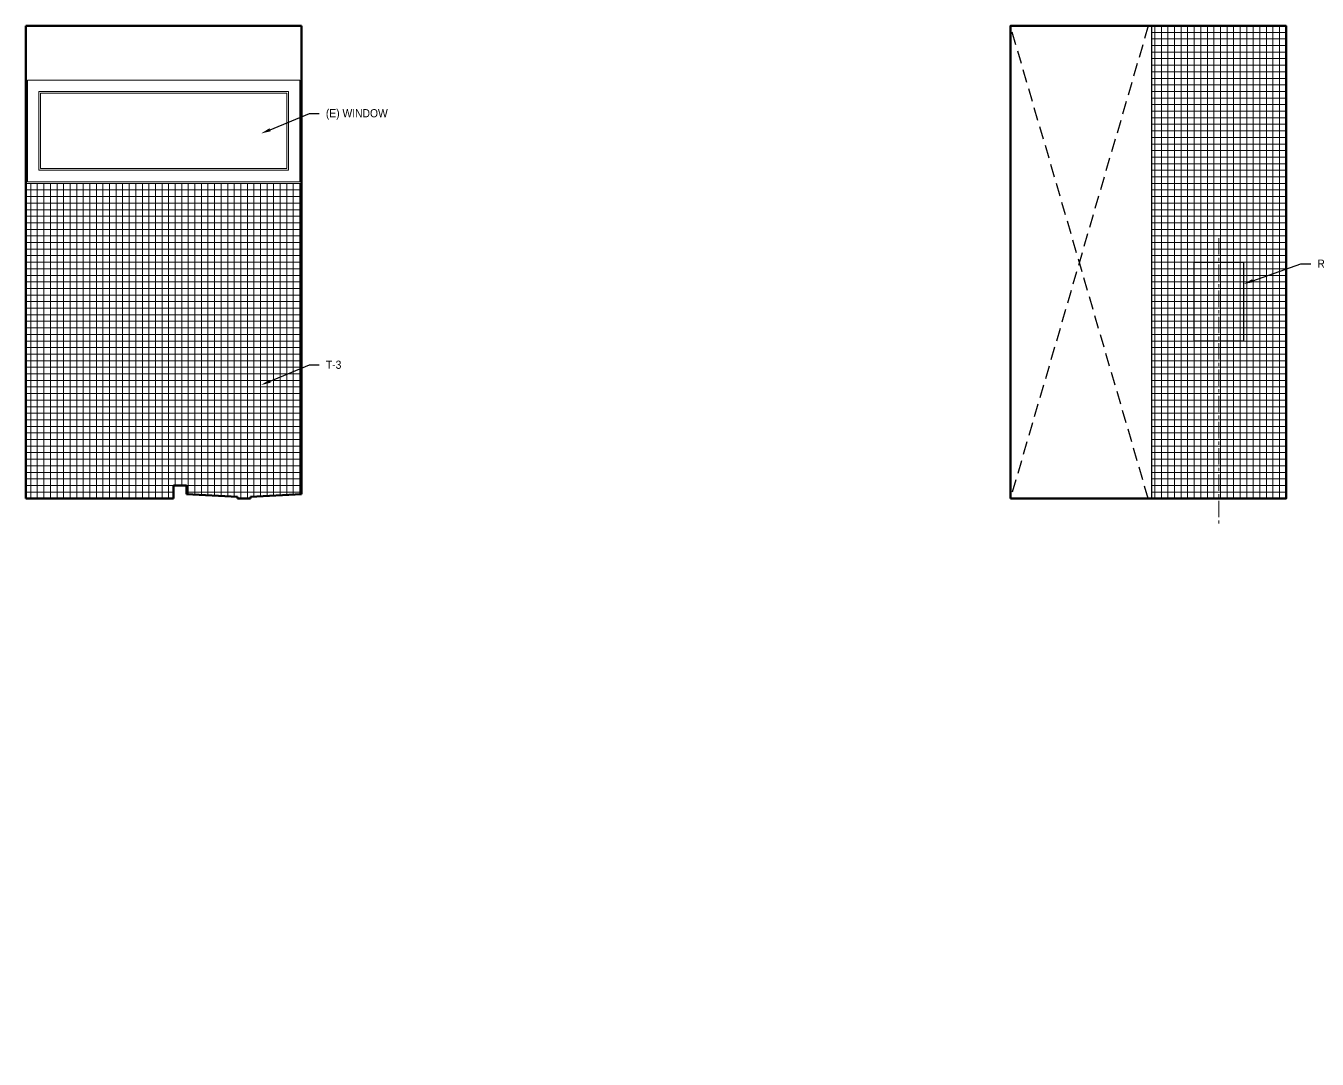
# Model space of a CAD drawing. Header units: inches. Extents: x -3027 to 6920, y -6604 to 320.
# Drawn here: x 640.5 to 1034, y -4370.7 to -4056 of the extents above; entities that cross this region are included whole.
import ezdxf
from ezdxf import colors
from ezdxf.entities.mleader import LeaderData, LeaderLine
from ezdxf.math import Vec2, Vec3

# ---------------------------------------------------------------- set-up
doc = ezdxf.new("R2010")
doc.units = ezdxf.units.IN
doc.header["$LTSCALE"] = 4
doc.header["$MEASUREMENT"] = 0
doc.linetypes.add('CENTER', pattern=[2, 1.25, -0.25, 0.25, -0.25])
doc.linetypes.add('DASHEDX2', pattern=[1.5, 1, -0.5])
for name, color, linetype, lineweight in [('A-ELEV-2', 5, 'CONTINUOUS', 25), ('A-ELEV-3', 8, 'CONTINUOUS', 15), ('A-ELEV-4', 9, 'CONTINUOUS', 9), ('A-ELEV-CUT', 3, 'CONTINUOUS', 50), ('A-ELEV-HTCH', 40, 'CONTINUOUS', 9), ('A-FLOR-OVHD', 7, 'DASHEDX2', 25), ('A-NOTE-CL', 8, 'CENTER', 15), ('A-NOTE-REF', 8, 'CONTINUOUS', 15)]:
    doc.layers.add(name, color=color, linetype=linetype, lineweight=lineweight)
doc.styles.add('ANNOT-SM', font='swisse.ttf', dxfattribs={"width": 0.9, "height": 0.078125})

msp = doc.modelspace()

# ---------------------------------------------------------------- hatches: boundary and pattern name
at = {"layer": 'A-ELEV-4'}
h = msp.add_hatch(dxfattribs=at)
h.set_pattern_fill('ANSI37', color=256, scale=16, angle=45)
h.set_pattern_definition([(90, (1024.5002, -4200), (-2, 4e-16), []), (180, (1024.5002, -4200), (-4e-16, -2), [])])
h.paths.add_polyline_path([(1024.5002, -4056), (983.5002, -4056), (983.5002, -4200), (1024.5002, -4200)])
h = msp.add_hatch(dxfattribs=at)
h.set_pattern_fill('ANSI37', color=256, scale=16, angle=45)
h.paths.add_polyline_path([(685.5002, -4104), (640.5002, -4104), (640.5002, -4200), (685.5002, -4200), (685.5002, -4196), (689.5002, -4196), (689.5002, -4198.66667), (705.0002, -4199.5), (705.0002, -4200), (709.0002, -4200), (709.0002, -4199.5), (724.5002, -4198.66667), (724.5002, -4104)])

# ---------------------------------------------------------------- linework, layer by layer
at = {"layer": 'A-ELEV-2'}
msp.add_line((983.5002, -4056), (983.5002, -4200), dxfattribs=at)
msp.add_lwpolyline([(1011.5002, -4152), (996.5002, -4152), (996.5002, -4128), (1011.5002, -4128)], close=True, dxfattribs=at)
at = {"layer": 'A-ELEV-3'}
for points in [[(724.0002, -4072.5), (641.0002, -4072.5), (641.0002, -4103.5), (724.0002, -4103.5)], [(720.5002, -4076), (644.5002, -4076), (644.5002, -4100), (720.5002, -4100)], [(720.0002, -4076.5), (645.0002, -4076.5), (645.0002, -4099.5), (720.0002, -4099.5)]]:
    msp.add_lwpolyline(points, close=True, dxfattribs=at)
at = {"layer": 'A-ELEV-CUT'}
for p, q in [((640.5002, -4200), (640.5002, -4056)), ((640.5002, -4056), (724.5002, -4056)), ((724.5002, -4198.66667), (724.5002, -4056)), ((689.5002, -4196), (685.5002, -4196)), ((685.5002, -4200), (685.5002, -4196)), ((689.5002, -4198.66667), (689.5002, -4196)), ((685.5002, -4200), (640.5002, -4200)), ((705.0002, -4199.5), (689.5002, -4198.66667)), ((705.0002, -4199.5), (705.0002, -4200)), ((709.0002, -4200), (705.0002, -4200)), ((709.0002, -4199.5), (724.5002, -4198.66667)), ((709.0002, -4199.5), (709.0002, -4200))]:
    msp.add_line(p, q, dxfattribs=at)
msp.add_lwpolyline([(940.5002, -4200), (1024.5002, -4200), (1024.5002, -4056), (940.5002, -4056)], close=True, dxfattribs=at)
at = {"layer": 'A-ELEV-HTCH'}
for p, q in [((640.5002, -4104), (724.5002, -4104)), ((684.0002, -4152), (684.0002, -4152))]:
    msp.add_line(p, q, dxfattribs=at)
at = {"layer": 'A-FLOR-OVHD'}
for p, q in [((982.5002, -4200), (940.5002, -4056)), ((982.5002, -4056), (940.5002, -4200))]:
    msp.add_line(p, q, dxfattribs=at)
at = {"layer": 'A-NOTE-CL'}
msp.add_line((1004.0002, -4120.65), (1004.0002, -4207.575), dxfattribs=at)

# ---------------------------------------------------------------- leaders
at = {"layer": 'A-NOTE-REF'}
ml = msp.add_multileader_mtext('Standard', dxfattribs=at)
ml.set_content('(E) WINDOW', color=256, style='ANNOT-SM')
ml.set_leader_properties()
ml.build(insert=Vec2(0, 0))
ml.multileader.update_dxf_attribs({"dogleg_length": 0.09375, "arrow_head_size": 3, "scale": 32})
ctx = ml.context
ctx.base_point, ctx.scale, ctx.char_height, ctx.arrow_head_size, ctx.plane_origin = Vec3(729.925, -4082.65301), 32, 2.5, 3, Vec3(712.6, -3782.20301)
notes = []
notes.append((ctx, [(0, (1, 1, 0), (726.925, -4082.65301), (1, 0), 3, [(0, [(712.15, -4088.80301)], 0, [])])]))
ctx.mtext.insert, ctx.mtext.width, ctx.mtext.flow_direction = Vec3(731.925, -4081.37005), 14.5289201, 5
ml = msp.add_multileader_mtext('Standard', dxfattribs=at)
ml.set_content('REPLACE (E) MED CABINET', color=256, style='ANNOT-SM')
ml.set_leader_properties()
ml.build(insert=Vec2(0, 0))
ml.multileader.update_dxf_attribs({"dogleg_length": 0.09375, "arrow_head_size": 3, "scale": 32})
ctx = ml.context
ctx.base_point, ctx.scale, ctx.char_height, ctx.arrow_head_size, ctx.plane_origin = Vec3(1032.025, -4128.475), 32, 2.5, 3, Vec3(1014.7, -3828.025)
notes.append((ctx, [(0, (1, 1, 0), (1029.025, -4128.475), (1, 0), 3, [(0, [(1011.5002, -4134.625)], 0, [])])]))
ctx.mtext.insert, ctx.mtext.width, ctx.mtext.flow_direction = Vec3(1034.025, -4127.19204), 14.5289201, 5
ml = msp.add_multileader_mtext('Standard', dxfattribs=at)
ml.set_content('T-3', color=256, style='ANNOT-SM')
ml.set_leader_properties()
ml.build(insert=Vec2(0, 0))
ml.multileader.update_dxf_attribs({"dogleg_length": 0.09375, "arrow_head_size": 3, "scale": 32})
ctx = ml.context
ctx.base_point, ctx.scale, ctx.char_height, ctx.arrow_head_size, ctx.plane_origin = Vec3(729.925, -4159.25), 32, 2.5, 3, Vec3(712.6, -3858.8)
notes.append((ctx, [(0, (1, 1, 0), (726.925, -4159.25), (1, 0), 3, [(0, [(712.15, -4165.4)], 0, [])])]))
ctx.mtext.insert, ctx.mtext.width, ctx.mtext.flow_direction = Vec3(731.925, -4157.96704), 14.5289201, 5
ml = msp.add_multileader_mtext('Standard', dxfattribs=at)
ml.set_content('CONC. BEAM', color=256, style='ANNOT-SM')
ml.set_leader_properties()
ml.build(insert=Vec2(0, 0))
ml.multileader.update_dxf_attribs({"dogleg_length": 0.09375, "arrow_head_size": 3, "scale": 32})
ctx = ml.context
ctx.base_point, ctx.scale, ctx.char_height, ctx.arrow_head_size, ctx.plane_origin = Vec3(1674.62255, -4353.21015), 32, 2.5, 3, Vec3(1715.77798, -4360.83515)
ctx.text_align_type = 2
notes.append((ctx, [(0, (1, 1, 0), (1704.20318, -4353.21015), (-1, 0), 3, [(0, [(1721.59824, -4363)], 0, [])])]))
ctx.mtext.insert, ctx.mtext.width, ctx.mtext.alignment, ctx.mtext.flow_direction = Vec3(1699.20318, -4351.92719), 26.7534729, 3, 5
ml = msp.add_multileader_mtext('Standard', dxfattribs=at)
ml.set_content('PAINTED WOOD DOORS', color=256, style='ANNOT-SM')
ml.set_leader_properties()
ml.build(insert=Vec2(0, 0))
ml.multileader.update_dxf_attribs({"dogleg_length": 0.09375, "arrow_head_size": 3, "scale": 32})
ctx = ml.context
ctx.base_point, ctx.scale, ctx.char_height, ctx.arrow_head_size, ctx.plane_origin = Vec3(1671.76099, -4362.82665), 32, 2.5, 3, Vec3(1715.77798, -4370.45165)
ctx.text_align_type = 2
notes.append((ctx, [(0, (1, 1, 0), (1704.20318, -4362.82665), (-1, 0), 3, [(0, [(1737.67435, -4370.73202)], 0, [])])]))
ctx.mtext.insert, ctx.mtext.width, ctx.mtext.alignment, ctx.mtext.flow_direction = Vec3(1699.20318, -4361.54369), 26.7534729, 3, 5
for ctx, leaders in notes:
    for number, flags, end, landing, length, lines in leaders:
        leader = LeaderData()
        leader.index, (leader.has_last_leader_line, leader.has_dogleg_vector, leader.attachment_direction) = number, flags
        leader.last_leader_point, leader.dogleg_vector, leader.dogleg_length = Vec3(end), Vec3(landing), length
        for number, points, colour, breaks in lines:
            line = LeaderLine()
            line.index, line.vertices, line.color, line.breaks = number, Vec3.list(points), colors.encode_raw_color(colour), breaks
            leader.lines.append(line)
        ctx.leaders.append(leader)

doc.saveas('drawing.dxf')
